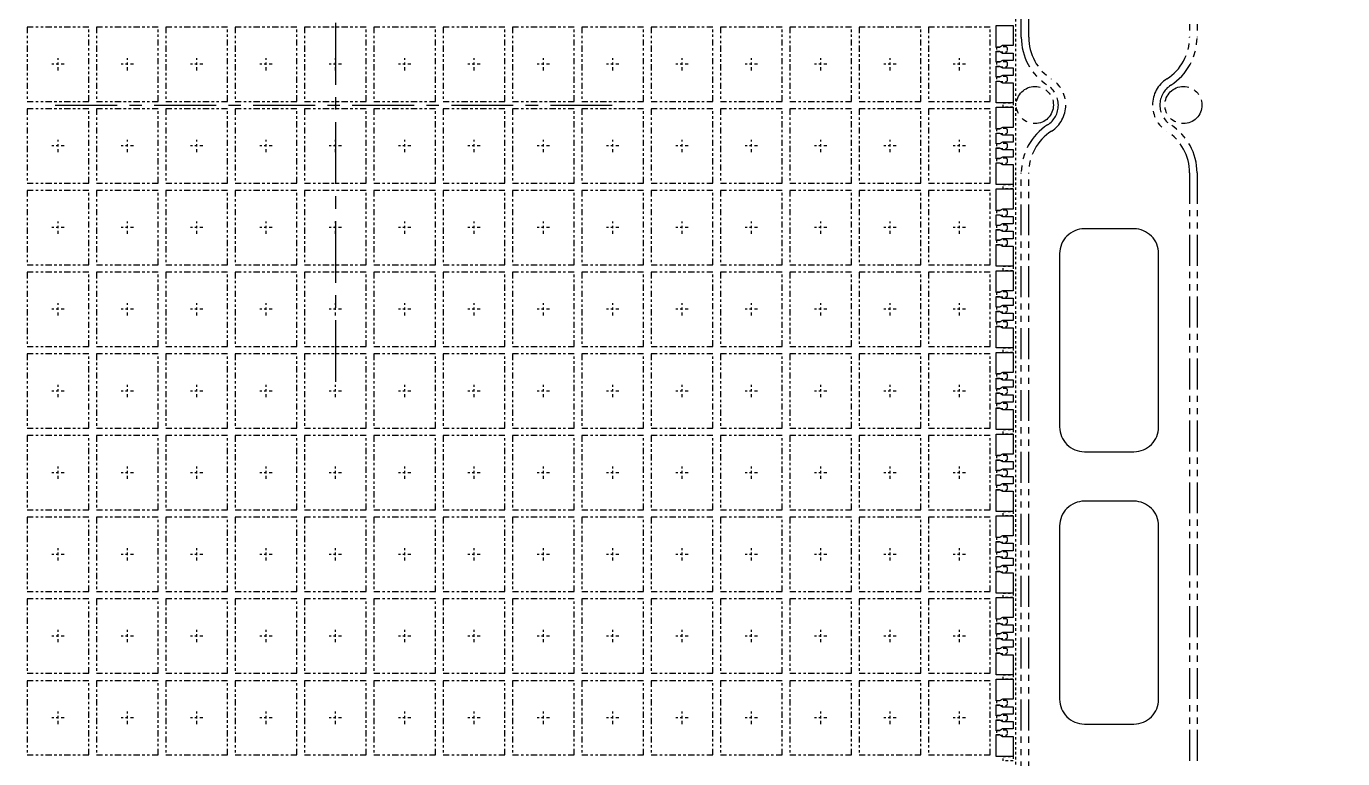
# Model space of a CAD drawing. Extents: x -335 to -11, y -372 to -1.
# Drawn here: x -276.3 to -223.1, y -132.7 to -103.1 of the extents above; entities that cross this region are included whole.
import ezdxf

# ---------------------------------------------------------------- set-up
doc = ezdxf.new("R2010")
doc.units = 0
doc.header["$MEASUREMENT"] = 0
for name, pattern in [('CENTERX2', [4, 2.5, -0.5, 0.5, -0.5]), ('HIDDEN', [0.375, 0.25, -0.125]), ('PHANTOM', [2.5, 1.25, -0.25, 0.25, -0.25, 0.25, -0.25])]:
    doc.linetypes.add(name, pattern=pattern)
doc.layers.add('1', color=7, linetype='CONTINUOUS')
doc.layers.add('1D', color=4, linetype='CONTINUOUS')

msp = doc.modelspace()

# ---------------------------------------------------------------- linework, layer by layer
at = {"layer": '1'}
for points in [[(-236.844, -103.92), (-236.961, -103.99), (-237.096, -103.99), (-237.096, -103.11), (-236.416, -103.11), (-236.416, -103.92)], [(-236.844, -105.12), (-236.961, -105.19), (-237.096, -105.19), (-237.096, -104.75), (-236.961, -104.75), (-236.844, -104.82), (-236.416, -104.82), (-236.416, -105.12)], [(-237.096, -106.23), (-237.096, -105.35), (-236.961, -105.35), (-236.844, -105.42), (-236.416, -105.42), (-236.416, -106.23)], [(-236.844, -107.22), (-236.961, -107.29), (-237.096, -107.29), (-237.096, -106.41), (-236.416, -106.41), (-236.416, -107.22)], [(-236.844, -108.42), (-236.961, -108.49), (-237.096, -108.49), (-237.096, -108.05), (-236.961, -108.05), (-236.844, -108.12), (-236.416, -108.12), (-236.416, -108.42)], [(-237.096, -109.53), (-237.096, -108.65), (-236.961, -108.65), (-236.844, -108.72), (-236.416, -108.72), (-236.416, -109.53)], [(-236.844, -110.52), (-236.961, -110.59), (-237.096, -110.59), (-237.096, -109.71), (-236.416, -109.71), (-236.416, -110.52)], [(-236.844, -111.72), (-236.961, -111.79), (-237.096, -111.79), (-237.096, -111.35), (-236.961, -111.35), (-236.844, -111.42), (-236.416, -111.42), (-236.416, -111.72)], [(-237.096, -112.83), (-237.096, -111.95), (-236.961, -111.95), (-236.844, -112.02), (-236.416, -112.02), (-236.416, -112.83)], [(-236.844, -113.82), (-236.961, -113.89), (-237.096, -113.89), (-237.096, -113.01), (-236.416, -113.01), (-236.416, -113.82)], [(-236.844, -115.02), (-236.961, -115.09), (-237.096, -115.09), (-237.096, -114.65), (-236.961, -114.65), (-236.844, -114.72), (-236.416, -114.72), (-236.416, -115.02)], [(-237.096, -116.13), (-237.096, -115.25), (-236.961, -115.25), (-236.844, -115.32), (-236.416, -115.32), (-236.416, -116.13)], [(-236.844, -117.12), (-236.961, -117.19), (-237.096, -117.19), (-237.096, -116.31), (-236.416, -116.31), (-236.416, -117.12)], [(-236.844, -118.32), (-236.961, -118.39), (-237.096, -118.39), (-237.096, -117.95), (-236.961, -117.95), (-236.844, -118.02), (-236.416, -118.02), (-236.416, -118.32)], [(-237.096, -119.43), (-237.096, -118.55), (-236.961, -118.55), (-236.844, -118.62), (-236.416, -118.62), (-236.416, -119.43)], [(-236.844, -120.42), (-236.961, -120.49), (-237.096, -120.49), (-237.096, -119.61), (-236.416, -119.61), (-236.416, -120.42)], [(-236.844, -121.62), (-236.961, -121.69), (-237.096, -121.69), (-237.096, -121.25), (-236.961, -121.25), (-236.844, -121.32), (-236.416, -121.32), (-236.416, -121.62)], [(-237.096, -122.73), (-237.096, -121.85), (-236.961, -121.85), (-236.844, -121.92), (-236.416, -121.92), (-236.416, -122.73)], [(-236.844, -123.72), (-236.961, -123.79), (-237.096, -123.79), (-237.096, -122.91), (-236.416, -122.91), (-236.416, -123.72)], [(-236.844, -124.92), (-236.961, -124.99), (-237.096, -124.99), (-237.096, -124.55), (-236.961, -124.55), (-236.844, -124.62), (-236.416, -124.62), (-236.416, -124.92)], [(-237.096, -126.03), (-237.096, -125.15), (-236.961, -125.15), (-236.844, -125.22), (-236.416, -125.22), (-236.416, -126.03)], [(-236.844, -127.02), (-236.961, -127.09), (-237.096, -127.09), (-237.096, -126.21), (-236.416, -126.21), (-236.416, -127.02)], [(-236.844, -128.22), (-236.961, -128.29), (-237.096, -128.29), (-237.096, -127.85), (-236.961, -127.85), (-236.844, -127.92), (-236.416, -127.92), (-236.416, -128.22)], [(-237.096, -129.33), (-237.096, -128.45), (-236.961, -128.45), (-236.844, -128.52), (-236.416, -128.52), (-236.416, -129.33)], [(-236.844, -130.32), (-236.961, -130.39), (-237.096, -130.39), (-237.096, -129.51), (-236.416, -129.51), (-236.416, -130.32)], [(-236.844, -131.52), (-236.961, -131.59), (-237.096, -131.59), (-237.096, -131.15), (-236.961, -131.15), (-236.844, -131.22), (-236.416, -131.22), (-236.416, -131.52)], [(-237.096, -132.63), (-237.096, -131.75), (-236.961, -131.75), (-236.844, -131.82), (-236.416, -131.82), (-236.416, -132.63)]]:
    msp.add_lwpolyline(points, close=True, dxfattribs=at)
for points in [[(-237.096, -104.15), (-236.961, -104.15), (-236.844, -104.22), (-236.416, -104.22), (-236.416, -104.52), (-236.844, -104.52), (-236.961, -104.59), (-237.096, -104.59), (-237.096, -104.15)], [(-237.096, -107.45), (-236.961, -107.45), (-236.844, -107.52), (-236.416, -107.52), (-236.416, -107.82), (-236.844, -107.82), (-236.961, -107.89), (-237.096, -107.89), (-237.096, -107.45)], [(-237.096, -110.75), (-236.961, -110.75), (-236.844, -110.82), (-236.416, -110.82), (-236.416, -111.12), (-236.844, -111.12), (-236.961, -111.19), (-237.096, -111.19), (-237.096, -110.75)], [(-237.096, -114.05), (-236.961, -114.05), (-236.844, -114.12), (-236.416, -114.12), (-236.416, -114.42), (-236.844, -114.42), (-236.961, -114.49), (-237.096, -114.49), (-237.096, -114.05)], [(-237.096, -117.35), (-236.961, -117.35), (-236.844, -117.42), (-236.416, -117.42), (-236.416, -117.72), (-236.844, -117.72), (-236.961, -117.79), (-237.096, -117.79), (-237.096, -117.35)], [(-237.096, -120.65), (-236.961, -120.65), (-236.844, -120.72), (-236.416, -120.72), (-236.416, -121.02), (-236.844, -121.02), (-236.961, -121.09), (-237.096, -121.09), (-237.096, -120.65)], [(-237.096, -123.95), (-236.961, -123.95), (-236.844, -124.02), (-236.416, -124.02), (-236.416, -124.32), (-236.844, -124.32), (-236.961, -124.39), (-237.096, -124.39), (-237.096, -123.95)], [(-237.096, -127.25), (-236.961, -127.25), (-236.844, -127.32), (-236.416, -127.32), (-236.416, -127.62), (-236.844, -127.62), (-236.961, -127.69), (-237.096, -127.69), (-237.096, -127.25)], [(-237.096, -130.55), (-236.961, -130.55), (-236.844, -130.62), (-236.416, -130.62), (-236.416, -130.92), (-236.844, -130.92), (-236.961, -130.99), (-237.096, -130.99), (-237.096, -130.55)]]:
    msp.add_lwpolyline(points, dxfattribs=at)
for points in [[(-234.536, -119.32, 0.414214), (-233.536, -120.32), (-231.536, -120.32, 0.414214), (-230.536, -119.32), (-230.536, -112.32, 0.414214), (-231.536, -111.32), (-233.536, -111.32, 0.414214), (-234.536, -112.32)], [(-233.536, -131.32), (-231.536, -131.32, 0.414214), (-230.536, -130.32), (-230.536, -123.32, 0.414214), (-231.536, -122.32), (-233.536, -122.32, 0.414214), (-234.536, -123.32), (-234.536, -130.32, 0.414214)]]:
    msp.add_lwpolyline(points, format="xyb", close=True, dxfattribs=at)
at = {"layer": '1D', "linetype": 'HIDDEN', "ltscale": 0.2}
msp.add_line((-236.316, -75.65), (-236.316, -136.99), dxfattribs=at)
at = {"layer": '1D', "linetype": 'CENTERX2'}
for p, q in [((-263.786, -95.005), (-263.786, -117.635)), ((-275.101, -106.32), (-252.471, -106.32))]:
    msp.add_line(p, q, dxfattribs=at)
at = {"layer": '1D', "color": 2, "linetype": 'PHANTOM'}
for points in [[(-236.786, -74.82), (-290.786, -74.82, -0.09902), (-291.555, -74.666, 0.916659), (-292.709, -76.873, -0.255924), (-291.786, -78.559), (-291.786, -103.581, -0.255924), (-292.709, -105.267, 0.547723), (-292.709, -107.373, -0.255924), (-291.786, -109.059), (-291.786, -134.081, -0.255924), (-292.709, -135.767, 0.916659), (-291.555, -137.974, -0.09902), (-290.786, -137.82), (-236.786, -137.82, -0.09902), (-236.017, -137.974, 0.916659), (-234.863, -135.767, -0.255924), (-235.786, -134.081), (-235.786, -109.059, -0.255924), (-234.863, -107.373, 0.547723), (-234.863, -105.267, -0.255924), (-235.786, -103.581), (-235.786, -78.559, -0.255924), (-234.863, -76.873, 0.916659), (-236.017, -74.666, -0.09902)], [(-236.786, -75.12), (-290.786, -75.12, -0.09902), (-291.671, -74.943, 0.916659), (-292.548, -76.621, -0.255924), (-291.486, -78.559), (-291.486, -103.581, -0.255924), (-292.548, -105.52, 0.547723), (-292.548, -107.121, -0.255924), (-291.486, -109.059), (-291.486, -134.081, -0.255924), (-292.548, -136.02, 0.916659), (-291.671, -137.697, -0.09902), (-290.786, -137.52), (-236.786, -137.52, -0.09902), (-235.902, -137.697, 0.916659), (-235.025, -136.02, -0.255924), (-236.086, -134.081), (-236.086, -109.059, -0.255924), (-235.025, -107.121, 0.547723), (-235.025, -105.52, -0.255924), (-236.086, -103.581), (-236.086, -78.559, -0.255924), (-235.025, -76.621, 0.916659), (-235.902, -74.943, -0.09902)], [(-174.286, -74.82), (-228.286, -74.82, -0.09902), (-229.055, -74.666, 0.916659), (-230.209, -76.873, -0.255924), (-229.286, -78.559), (-229.286, -103.581, -0.255924), (-230.209, -105.267, 0.547723), (-230.209, -107.373, -0.255924), (-229.286, -109.059), (-229.286, -134.081, -0.255924), (-230.209, -135.767, 0.916659), (-229.055, -137.974, -0.09902), (-228.286, -137.82), (-174.286, -137.82, -0.09902), (-173.517, -137.974, 0.916659), (-172.363, -135.767, -0.255924), (-173.286, -134.081), (-173.286, -109.059, -0.255924), (-172.363, -107.373, 0.547723), (-172.363, -105.267, -0.255924), (-173.286, -103.581), (-173.286, -78.559, -0.255924), (-172.363, -76.873, 0.916659), (-173.517, -74.666, -0.09902)], [(-174.286, -75.12), (-228.286, -75.12, -0.09902), (-229.171, -74.943, 0.916659), (-230.048, -76.621, -0.255924), (-228.986, -78.559), (-228.986, -103.581, -0.255924), (-230.048, -105.52, 0.547723), (-230.048, -107.121, -0.255924), (-228.986, -109.059), (-228.986, -134.081, -0.255924), (-230.048, -136.02, 0.916659), (-229.171, -137.697, -0.09902), (-228.286, -137.52), (-174.286, -137.52, -0.09902), (-173.402, -137.697, 0.916659), (-172.525, -136.02, -0.255924), (-173.586, -134.081), (-173.586, -109.059, -0.255924), (-172.525, -107.121, 0.547723), (-172.525, -105.52, -0.255924), (-173.586, -103.581), (-173.586, -78.559, -0.255924), (-172.525, -76.621, 0.916659), (-173.402, -74.943, -0.09902)]]:
    msp.add_lwpolyline(points, format="xyb", close=True, dxfattribs=at)
at = {"layer": '1D', "color": 2, "linetype": 'PHANTOM', "ltscale": 0.2}
for points in [[(-273.736, -103.17), (-276.236, -103.17), (-276.236, -106.17), (-273.736, -106.17)], [(-270.936, -103.17), (-273.436, -103.17), (-273.436, -106.17), (-270.936, -106.17)], [(-268.136, -103.17), (-270.636, -103.17), (-270.636, -106.17), (-268.136, -106.17)], [(-265.336, -103.17), (-267.836, -103.17), (-267.836, -106.17), (-265.336, -106.17)], [(-262.536, -103.17), (-265.036, -103.17), (-265.036, -106.17), (-262.536, -106.17)], [(-259.736, -103.17), (-262.236, -103.17), (-262.236, -106.17), (-259.736, -106.17)], [(-256.936, -103.17), (-259.436, -103.17), (-259.436, -106.17), (-256.936, -106.17)], [(-254.136, -103.17), (-256.636, -103.17), (-256.636, -106.17), (-254.136, -106.17)], [(-251.336, -103.17), (-253.836, -103.17), (-253.836, -106.17), (-251.336, -106.17)], [(-248.536, -103.17), (-251.036, -103.17), (-251.036, -106.17), (-248.536, -106.17)], [(-245.736, -103.17), (-248.236, -103.17), (-248.236, -106.17), (-245.736, -106.17)], [(-242.936, -103.17), (-245.436, -103.17), (-245.436, -106.17), (-242.936, -106.17)], [(-240.136, -103.17), (-242.636, -103.17), (-242.636, -106.17), (-240.136, -106.17)], [(-237.336, -103.17), (-239.836, -103.17), (-239.836, -106.17), (-237.336, -106.17)], [(-273.736, -106.47), (-276.236, -106.47), (-276.236, -109.47), (-273.736, -109.47)], [(-270.936, -106.47), (-273.436, -106.47), (-273.436, -109.47), (-270.936, -109.47)], [(-268.136, -106.47), (-270.636, -106.47), (-270.636, -109.47), (-268.136, -109.47)], [(-265.336, -106.47), (-267.836, -106.47), (-267.836, -109.47), (-265.336, -109.47)], [(-262.536, -106.47), (-265.036, -106.47), (-265.036, -109.47), (-262.536, -109.47)], [(-259.736, -106.47), (-262.236, -106.47), (-262.236, -109.47), (-259.736, -109.47)], [(-256.936, -106.47), (-259.436, -106.47), (-259.436, -109.47), (-256.936, -109.47)], [(-254.136, -106.47), (-256.636, -106.47), (-256.636, -109.47), (-254.136, -109.47)], [(-251.336, -106.47), (-253.836, -106.47), (-253.836, -109.47), (-251.336, -109.47)], [(-248.536, -106.47), (-251.036, -106.47), (-251.036, -109.47), (-248.536, -109.47)], [(-245.736, -106.47), (-248.236, -106.47), (-248.236, -109.47), (-245.736, -109.47)], [(-242.936, -106.47), (-245.436, -106.47), (-245.436, -109.47), (-242.936, -109.47)], [(-240.136, -106.47), (-242.636, -106.47), (-242.636, -109.47), (-240.136, -109.47)], [(-237.336, -106.47), (-239.836, -106.47), (-239.836, -109.47), (-237.336, -109.47)], [(-273.736, -109.77), (-276.236, -109.77), (-276.236, -112.77), (-273.736, -112.77)], [(-270.936, -109.77), (-273.436, -109.77), (-273.436, -112.77), (-270.936, -112.77)], [(-268.136, -109.77), (-270.636, -109.77), (-270.636, -112.77), (-268.136, -112.77)], [(-265.336, -109.77), (-267.836, -109.77), (-267.836, -112.77), (-265.336, -112.77)], [(-262.536, -109.77), (-265.036, -109.77), (-265.036, -112.77), (-262.536, -112.77)], [(-259.736, -109.77), (-262.236, -109.77), (-262.236, -112.77), (-259.736, -112.77)], [(-256.936, -109.77), (-259.436, -109.77), (-259.436, -112.77), (-256.936, -112.77)], [(-254.136, -109.77), (-256.636, -109.77), (-256.636, -112.77), (-254.136, -112.77)], [(-251.336, -109.77), (-253.836, -109.77), (-253.836, -112.77), (-251.336, -112.77)], [(-248.536, -109.77), (-251.036, -109.77), (-251.036, -112.77), (-248.536, -112.77)], [(-245.736, -109.77), (-248.236, -109.77), (-248.236, -112.77), (-245.736, -112.77)], [(-242.936, -109.77), (-245.436, -109.77), (-245.436, -112.77), (-242.936, -112.77)], [(-240.136, -109.77), (-242.636, -109.77), (-242.636, -112.77), (-240.136, -112.77)], [(-237.336, -109.77), (-239.836, -109.77), (-239.836, -112.77), (-237.336, -112.77)], [(-273.736, -113.07), (-276.236, -113.07), (-276.236, -116.07), (-273.736, -116.07)], [(-270.936, -113.07), (-273.436, -113.07), (-273.436, -116.07), (-270.936, -116.07)], [(-268.136, -113.07), (-270.636, -113.07), (-270.636, -116.07), (-268.136, -116.07)], [(-265.336, -113.07), (-267.836, -113.07), (-267.836, -116.07), (-265.336, -116.07)], [(-262.536, -113.07), (-265.036, -113.07), (-265.036, -116.07), (-262.536, -116.07)], [(-259.736, -113.07), (-262.236, -113.07), (-262.236, -116.07), (-259.736, -116.07)], [(-256.936, -113.07), (-259.436, -113.07), (-259.436, -116.07), (-256.936, -116.07)], [(-254.136, -113.07), (-256.636, -113.07), (-256.636, -116.07), (-254.136, -116.07)], [(-251.336, -113.07), (-253.836, -113.07), (-253.836, -116.07), (-251.336, -116.07)], [(-248.536, -113.07), (-251.036, -113.07), (-251.036, -116.07), (-248.536, -116.07)], [(-245.736, -113.07), (-248.236, -113.07), (-248.236, -116.07), (-245.736, -116.07)], [(-242.936, -113.07), (-245.436, -113.07), (-245.436, -116.07), (-242.936, -116.07)], [(-240.136, -113.07), (-242.636, -113.07), (-242.636, -116.07), (-240.136, -116.07)], [(-237.336, -113.07), (-239.836, -113.07), (-239.836, -116.07), (-237.336, -116.07)], [(-273.736, -116.37), (-276.236, -116.37), (-276.236, -119.37), (-273.736, -119.37)], [(-270.936, -116.37), (-273.436, -116.37), (-273.436, -119.37), (-270.936, -119.37)], [(-268.136, -116.37), (-270.636, -116.37), (-270.636, -119.37), (-268.136, -119.37)], [(-265.336, -116.37), (-267.836, -116.37), (-267.836, -119.37), (-265.336, -119.37)], [(-262.536, -116.37), (-265.036, -116.37), (-265.036, -119.37), (-262.536, -119.37)], [(-259.736, -116.37), (-262.236, -116.37), (-262.236, -119.37), (-259.736, -119.37)], [(-256.936, -116.37), (-259.436, -116.37), (-259.436, -119.37), (-256.936, -119.37)], [(-254.136, -116.37), (-256.636, -116.37), (-256.636, -119.37), (-254.136, -119.37)], [(-251.336, -116.37), (-253.836, -116.37), (-253.836, -119.37), (-251.336, -119.37)], [(-248.536, -116.37), (-251.036, -116.37), (-251.036, -119.37), (-248.536, -119.37)], [(-245.736, -116.37), (-248.236, -116.37), (-248.236, -119.37), (-245.736, -119.37)], [(-242.936, -116.37), (-245.436, -116.37), (-245.436, -119.37), (-242.936, -119.37)], [(-240.136, -116.37), (-242.636, -116.37), (-242.636, -119.37), (-240.136, -119.37)], [(-237.336, -116.37), (-239.836, -116.37), (-239.836, -119.37), (-237.336, -119.37)], [(-273.736, -119.67), (-276.236, -119.67), (-276.236, -122.67), (-273.736, -122.67)], [(-270.936, -119.67), (-273.436, -119.67), (-273.436, -122.67), (-270.936, -122.67)], [(-268.136, -119.67), (-270.636, -119.67), (-270.636, -122.67), (-268.136, -122.67)], [(-265.336, -119.67), (-267.836, -119.67), (-267.836, -122.67), (-265.336, -122.67)], [(-262.536, -119.67), (-265.036, -119.67), (-265.036, -122.67), (-262.536, -122.67)], [(-259.736, -119.67), (-262.236, -119.67), (-262.236, -122.67), (-259.736, -122.67)], [(-256.936, -119.67), (-259.436, -119.67), (-259.436, -122.67), (-256.936, -122.67)], [(-254.136, -119.67), (-256.636, -119.67), (-256.636, -122.67), (-254.136, -122.67)], [(-251.336, -119.67), (-253.836, -119.67), (-253.836, -122.67), (-251.336, -122.67)], [(-248.536, -119.67), (-251.036, -119.67), (-251.036, -122.67), (-248.536, -122.67)], [(-245.736, -119.67), (-248.236, -119.67), (-248.236, -122.67), (-245.736, -122.67)], [(-242.936, -119.67), (-245.436, -119.67), (-245.436, -122.67), (-242.936, -122.67)], [(-240.136, -119.67), (-242.636, -119.67), (-242.636, -122.67), (-240.136, -122.67)], [(-237.336, -119.67), (-239.836, -119.67), (-239.836, -122.67), (-237.336, -122.67)], [(-273.736, -122.97), (-276.236, -122.97), (-276.236, -125.97), (-273.736, -125.97)], [(-270.936, -122.97), (-273.436, -122.97), (-273.436, -125.97), (-270.936, -125.97)], [(-268.136, -122.97), (-270.636, -122.97), (-270.636, -125.97), (-268.136, -125.97)], [(-265.336, -122.97), (-267.836, -122.97), (-267.836, -125.97), (-265.336, -125.97)], [(-262.536, -122.97), (-265.036, -122.97), (-265.036, -125.97), (-262.536, -125.97)], [(-259.736, -122.97), (-262.236, -122.97), (-262.236, -125.97), (-259.736, -125.97)], [(-256.936, -122.97), (-259.436, -122.97), (-259.436, -125.97), (-256.936, -125.97)], [(-254.136, -122.97), (-256.636, -122.97), (-256.636, -125.97), (-254.136, -125.97)], [(-251.336, -122.97), (-253.836, -122.97), (-253.836, -125.97), (-251.336, -125.97)], [(-248.536, -122.97), (-251.036, -122.97), (-251.036, -125.97), (-248.536, -125.97)], [(-245.736, -122.97), (-248.236, -122.97), (-248.236, -125.97), (-245.736, -125.97)], [(-242.936, -122.97), (-245.436, -122.97), (-245.436, -125.97), (-242.936, -125.97)], [(-240.136, -122.97), (-242.636, -122.97), (-242.636, -125.97), (-240.136, -125.97)], [(-237.336, -122.97), (-239.836, -122.97), (-239.836, -125.97), (-237.336, -125.97)], [(-273.736, -126.27), (-276.236, -126.27), (-276.236, -129.27), (-273.736, -129.27)], [(-270.936, -126.27), (-273.436, -126.27), (-273.436, -129.27), (-270.936, -129.27)], [(-268.136, -126.27), (-270.636, -126.27), (-270.636, -129.27), (-268.136, -129.27)], [(-265.336, -126.27), (-267.836, -126.27), (-267.836, -129.27), (-265.336, -129.27)], [(-262.536, -126.27), (-265.036, -126.27), (-265.036, -129.27), (-262.536, -129.27)], [(-259.736, -126.27), (-262.236, -126.27), (-262.236, -129.27), (-259.736, -129.27)], [(-256.936, -126.27), (-259.436, -126.27), (-259.436, -129.27), (-256.936, -129.27)], [(-254.136, -126.27), (-256.636, -126.27), (-256.636, -129.27), (-254.136, -129.27)], [(-251.336, -126.27), (-253.836, -126.27), (-253.836, -129.27), (-251.336, -129.27)], [(-248.536, -126.27), (-251.036, -126.27), (-251.036, -129.27), (-248.536, -129.27)], [(-245.736, -126.27), (-248.236, -126.27), (-248.236, -129.27), (-245.736, -129.27)], [(-242.936, -126.27), (-245.436, -126.27), (-245.436, -129.27), (-242.936, -129.27)], [(-240.136, -126.27), (-242.636, -126.27), (-242.636, -129.27), (-240.136, -129.27)], [(-237.336, -126.27), (-239.836, -126.27), (-239.836, -129.27), (-237.336, -129.27)], [(-273.736, -129.57), (-276.236, -129.57), (-276.236, -132.57), (-273.736, -132.57)], [(-270.936, -129.57), (-273.436, -129.57), (-273.436, -132.57), (-270.936, -132.57)], [(-268.136, -129.57), (-270.636, -129.57), (-270.636, -132.57), (-268.136, -132.57)], [(-265.336, -129.57), (-267.836, -129.57), (-267.836, -132.57), (-265.336, -132.57)], [(-262.536, -129.57), (-265.036, -129.57), (-265.036, -132.57), (-262.536, -132.57)], [(-259.736, -129.57), (-262.236, -129.57), (-262.236, -132.57), (-259.736, -132.57)], [(-256.936, -129.57), (-259.436, -129.57), (-259.436, -132.57), (-256.936, -132.57)], [(-254.136, -129.57), (-256.636, -129.57), (-256.636, -132.57), (-254.136, -132.57)], [(-251.336, -129.57), (-253.836, -129.57), (-253.836, -132.57), (-251.336, -132.57)], [(-248.536, -129.57), (-251.036, -129.57), (-251.036, -132.57), (-248.536, -132.57)], [(-245.736, -129.57), (-248.236, -129.57), (-248.236, -132.57), (-245.736, -132.57)], [(-242.936, -129.57), (-245.436, -129.57), (-245.436, -132.57), (-242.936, -132.57)], [(-240.136, -129.57), (-242.636, -129.57), (-242.636, -132.57), (-240.136, -132.57)], [(-237.336, -129.57), (-239.836, -129.57), (-239.836, -132.57), (-237.336, -132.57)]]:
    msp.add_lwpolyline(points, close=True, dxfattribs=at)
at = {"layer": '1D', "linetype": 'HIDDEN', "ltscale": 0.2}
for points in [[(-236.636, -104.045, 0.414214), (-236.711, -103.97), (-236.928, -103.97), (-236.961, -103.98), (-237.086, -103.98), (-237.086, -104.16), (-236.961, -104.16), (-236.928, -104.17), (-236.711, -104.17, 0.414214), (-236.636, -104.095)], [(-236.636, -104.645, 0.414214), (-236.711, -104.57), (-236.928, -104.57), (-236.961, -104.58), (-237.086, -104.58), (-237.086, -104.76), (-236.961, -104.76), (-236.928, -104.77), (-236.711, -104.77, 0.414214), (-236.636, -104.695)], [(-236.636, -105.245, 0.414214), (-236.711, -105.17), (-236.928, -105.17), (-236.961, -105.18), (-237.086, -105.18), (-237.086, -105.36), (-236.961, -105.36), (-236.928, -105.37), (-236.711, -105.37, 0.414214), (-236.636, -105.295)], [(-236.636, -107.345, 0.414214), (-236.711, -107.27), (-236.928, -107.27), (-236.961, -107.28), (-237.086, -107.28), (-237.086, -107.46), (-236.961, -107.46), (-236.928, -107.47), (-236.711, -107.47, 0.414214), (-236.636, -107.395)], [(-236.636, -107.945, 0.414214), (-236.711, -107.87), (-236.928, -107.87), (-236.961, -107.88), (-237.086, -107.88), (-237.086, -108.06), (-236.961, -108.06), (-236.928, -108.07), (-236.711, -108.07, 0.414214), (-236.636, -107.995)], [(-236.636, -108.545, 0.414214), (-236.711, -108.47), (-236.928, -108.47), (-236.961, -108.48), (-237.086, -108.48), (-237.086, -108.66), (-236.961, -108.66), (-236.928, -108.67), (-236.711, -108.67, 0.414214), (-236.636, -108.595)], [(-236.636, -110.645, 0.414214), (-236.711, -110.57), (-236.928, -110.57), (-236.961, -110.58), (-237.086, -110.58), (-237.086, -110.76), (-236.961, -110.76), (-236.928, -110.77), (-236.711, -110.77, 0.414214), (-236.636, -110.695)], [(-236.636, -111.245, 0.414214), (-236.711, -111.17), (-236.928, -111.17), (-236.961, -111.18), (-237.086, -111.18), (-237.086, -111.36), (-236.961, -111.36), (-236.928, -111.37), (-236.711, -111.37, 0.414214), (-236.636, -111.295)], [(-236.636, -111.845, 0.414214), (-236.711, -111.77), (-236.928, -111.77), (-236.961, -111.78), (-237.086, -111.78), (-237.086, -111.96), (-236.961, -111.96), (-236.928, -111.97), (-236.711, -111.97, 0.414214), (-236.636, -111.895)], [(-236.636, -113.945, 0.414214), (-236.711, -113.87), (-236.928, -113.87), (-236.961, -113.88), (-237.086, -113.88), (-237.086, -114.06), (-236.961, -114.06), (-236.928, -114.07), (-236.711, -114.07, 0.414214), (-236.636, -113.995)], [(-236.636, -114.545, 0.414214), (-236.711, -114.47), (-236.928, -114.47), (-236.961, -114.48), (-237.086, -114.48), (-237.086, -114.66), (-236.961, -114.66), (-236.928, -114.67), (-236.711, -114.67, 0.414214), (-236.636, -114.595)], [(-236.636, -115.145, 0.414214), (-236.711, -115.07), (-236.928, -115.07), (-236.961, -115.08), (-237.086, -115.08), (-237.086, -115.26), (-236.961, -115.26), (-236.928, -115.27), (-236.711, -115.27, 0.414214), (-236.636, -115.195)], [(-236.636, -117.245, 0.414214), (-236.711, -117.17), (-236.928, -117.17), (-236.961, -117.18), (-237.086, -117.18), (-237.086, -117.36), (-236.961, -117.36), (-236.928, -117.37), (-236.711, -117.37, 0.414214), (-236.636, -117.295)], [(-236.636, -117.845, 0.414214), (-236.711, -117.77), (-236.928, -117.77), (-236.961, -117.78), (-237.086, -117.78), (-237.086, -117.96), (-236.961, -117.96), (-236.928, -117.97), (-236.711, -117.97, 0.414214), (-236.636, -117.895)], [(-236.636, -118.445, 0.414214), (-236.711, -118.37), (-236.928, -118.37), (-236.961, -118.38), (-237.086, -118.38), (-237.086, -118.56), (-236.961, -118.56), (-236.928, -118.57), (-236.711, -118.57, 0.414214), (-236.636, -118.495)], [(-236.636, -120.545, 0.414214), (-236.711, -120.47), (-236.928, -120.47), (-236.961, -120.48), (-237.086, -120.48), (-237.086, -120.66), (-236.961, -120.66), (-236.928, -120.67), (-236.711, -120.67, 0.414214), (-236.636, -120.595)], [(-236.636, -121.145, 0.414214), (-236.711, -121.07), (-236.928, -121.07), (-236.961, -121.08), (-237.086, -121.08), (-237.086, -121.26), (-236.961, -121.26), (-236.928, -121.27), (-236.711, -121.27, 0.414214), (-236.636, -121.195)], [(-236.636, -121.745, 0.414214), (-236.711, -121.67), (-236.928, -121.67), (-236.961, -121.68), (-237.086, -121.68), (-237.086, -121.86), (-236.961, -121.86), (-236.928, -121.87), (-236.711, -121.87, 0.414214), (-236.636, -121.795)], [(-236.636, -123.845, 0.414214), (-236.711, -123.77), (-236.928, -123.77), (-236.961, -123.78), (-237.086, -123.78), (-237.086, -123.96), (-236.961, -123.96), (-236.928, -123.97), (-236.711, -123.97, 0.414214), (-236.636, -123.895)], [(-236.636, -124.445, 0.414214), (-236.711, -124.37), (-236.928, -124.37), (-236.961, -124.38), (-237.086, -124.38), (-237.086, -124.56), (-236.961, -124.56), (-236.928, -124.57), (-236.711, -124.57, 0.414214), (-236.636, -124.495)], [(-236.636, -125.045, 0.414214), (-236.711, -124.97), (-236.928, -124.97), (-236.961, -124.98), (-237.086, -124.98), (-237.086, -125.16), (-236.961, -125.16), (-236.928, -125.17), (-236.711, -125.17, 0.414214), (-236.636, -125.095)], [(-236.636, -127.145, 0.414214), (-236.711, -127.07), (-236.928, -127.07), (-236.961, -127.08), (-237.086, -127.08), (-237.086, -127.26), (-236.961, -127.26), (-236.928, -127.27), (-236.711, -127.27, 0.414214), (-236.636, -127.195)], [(-236.636, -127.745, 0.414214), (-236.711, -127.67), (-236.928, -127.67), (-236.961, -127.68), (-237.086, -127.68), (-237.086, -127.86), (-236.961, -127.86), (-236.928, -127.87), (-236.711, -127.87, 0.414214), (-236.636, -127.795)], [(-236.636, -128.345, 0.414214), (-236.711, -128.27), (-236.928, -128.27), (-236.961, -128.28), (-237.086, -128.28), (-237.086, -128.46), (-236.961, -128.46), (-236.928, -128.47), (-236.711, -128.47, 0.414214), (-236.636, -128.395)], [(-236.636, -130.445, 0.414214), (-236.711, -130.37), (-236.928, -130.37), (-236.961, -130.38), (-237.086, -130.38), (-237.086, -130.56), (-236.961, -130.56), (-236.928, -130.57), (-236.711, -130.57, 0.414214), (-236.636, -130.495)], [(-236.636, -131.045, 0.414214), (-236.711, -130.97), (-236.928, -130.97), (-236.961, -130.98), (-237.086, -130.98), (-237.086, -131.16), (-236.961, -131.16), (-236.928, -131.17), (-236.711, -131.17, 0.414214), (-236.636, -131.095)], [(-236.636, -131.645, 0.414214), (-236.711, -131.57), (-236.928, -131.57), (-236.961, -131.58), (-237.086, -131.58), (-237.086, -131.76), (-236.961, -131.76), (-236.928, -131.77), (-236.711, -131.77, 0.414214), (-236.636, -131.695)]]:
    msp.add_lwpolyline(points, format="xyb", close=True, dxfattribs=at)
at = {"layer": '1D', "linetype": 'CENTERX2', "ltscale": 0.05}
for points in [[(-274.736, -104.67), (-275.236, -104.67)], [(-274.986, -104.92), (-274.986, -104.42)], [(-271.936, -104.67), (-272.436, -104.67)], [(-272.186, -104.92), (-272.186, -104.42)], [(-269.136, -104.67), (-269.636, -104.67)], [(-269.386, -104.92), (-269.386, -104.42)], [(-266.336, -104.67), (-266.836, -104.67)], [(-266.586, -104.92), (-266.586, -104.42)], [(-263.536, -104.67), (-264.036, -104.67)], [(-263.786, -104.92), (-263.786, -104.42)], [(-260.736, -104.67), (-261.236, -104.67)], [(-260.986, -104.92), (-260.986, -104.42)], [(-257.936, -104.67), (-258.436, -104.67)], [(-258.186, -104.92), (-258.186, -104.42)], [(-255.136, -104.67), (-255.636, -104.67)], [(-255.386, -104.92), (-255.386, -104.42)], [(-252.336, -104.67), (-252.836, -104.67)], [(-252.586, -104.92), (-252.586, -104.42)], [(-249.536, -104.67), (-250.036, -104.67)], [(-249.786, -104.92), (-249.786, -104.42)], [(-246.736, -104.67), (-247.236, -104.67)], [(-246.986, -104.92), (-246.986, -104.42)], [(-243.936, -104.67), (-244.436, -104.67)], [(-244.186, -104.92), (-244.186, -104.42)], [(-241.136, -104.67), (-241.636, -104.67)], [(-241.386, -104.92), (-241.386, -104.42)], [(-238.336, -104.67), (-238.836, -104.67)], [(-238.586, -104.92), (-238.586, -104.42)], [(-274.986, -108.22), (-274.986, -107.72)], [(-272.186, -108.22), (-272.186, -107.72)], [(-269.386, -108.22), (-269.386, -107.72)], [(-266.586, -108.22), (-266.586, -107.72)], [(-263.786, -108.22), (-263.786, -107.72)], [(-260.986, -108.22), (-260.986, -107.72)], [(-258.186, -108.22), (-258.186, -107.72)], [(-255.386, -108.22), (-255.386, -107.72)], [(-252.586, -108.22), (-252.586, -107.72)], [(-249.786, -108.22), (-249.786, -107.72)], [(-246.986, -108.22), (-246.986, -107.72)], [(-244.186, -108.22), (-244.186, -107.72)], [(-241.386, -108.22), (-241.386, -107.72)], [(-238.586, -108.22), (-238.586, -107.72)], [(-274.736, -107.97), (-275.236, -107.97)], [(-271.936, -107.97), (-272.436, -107.97)], [(-269.136, -107.97), (-269.636, -107.97)], [(-266.336, -107.97), (-266.836, -107.97)], [(-263.536, -107.97), (-264.036, -107.97)], [(-260.736, -107.97), (-261.236, -107.97)], [(-257.936, -107.97), (-258.436, -107.97)], [(-255.136, -107.97), (-255.636, -107.97)], [(-252.336, -107.97), (-252.836, -107.97)], [(-249.536, -107.97), (-250.036, -107.97)], [(-246.736, -107.97), (-247.236, -107.97)], [(-243.936, -107.97), (-244.436, -107.97)], [(-241.136, -107.97), (-241.636, -107.97)], [(-238.336, -107.97), (-238.836, -107.97)], [(-274.986, -111.52), (-274.986, -111.02)], [(-272.186, -111.52), (-272.186, -111.02)], [(-269.386, -111.52), (-269.386, -111.02)], [(-266.586, -111.52), (-266.586, -111.02)], [(-263.786, -111.52), (-263.786, -111.02)], [(-260.986, -111.52), (-260.986, -111.02)], [(-258.186, -111.52), (-258.186, -111.02)], [(-255.386, -111.52), (-255.386, -111.02)], [(-252.586, -111.52), (-252.586, -111.02)], [(-249.786, -111.52), (-249.786, -111.02)], [(-246.986, -111.52), (-246.986, -111.02)], [(-244.186, -111.52), (-244.186, -111.02)], [(-241.386, -111.52), (-241.386, -111.02)], [(-238.586, -111.52), (-238.586, -111.02)], [(-274.736, -111.27), (-275.236, -111.27)], [(-271.936, -111.27), (-272.436, -111.27)], [(-269.136, -111.27), (-269.636, -111.27)], [(-266.336, -111.27), (-266.836, -111.27)], [(-263.536, -111.27), (-264.036, -111.27)], [(-260.736, -111.27), (-261.236, -111.27)], [(-257.936, -111.27), (-258.436, -111.27)], [(-255.136, -111.27), (-255.636, -111.27)], [(-252.336, -111.27), (-252.836, -111.27)], [(-249.536, -111.27), (-250.036, -111.27)], [(-246.736, -111.27), (-247.236, -111.27)], [(-243.936, -111.27), (-244.436, -111.27)], [(-241.136, -111.27), (-241.636, -111.27)], [(-238.336, -111.27), (-238.836, -111.27)], [(-274.736, -114.57), (-275.236, -114.57)], [(-274.986, -114.82), (-274.986, -114.32)], [(-271.936, -114.57), (-272.436, -114.57)], [(-272.186, -114.82), (-272.186, -114.32)], [(-269.136, -114.57), (-269.636, -114.57)], [(-269.386, -114.82), (-269.386, -114.32)], [(-266.336, -114.57), (-266.836, -114.57)], [(-266.586, -114.82), (-266.586, -114.32)], [(-263.536, -114.57), (-264.036, -114.57)], [(-263.786, -114.82), (-263.786, -114.32)], [(-260.736, -114.57), (-261.236, -114.57)], [(-260.986, -114.82), (-260.986, -114.32)], [(-257.936, -114.57), (-258.436, -114.57)], [(-258.186, -114.82), (-258.186, -114.32)], [(-255.136, -114.57), (-255.636, -114.57)], [(-255.386, -114.82), (-255.386, -114.32)], [(-252.336, -114.57), (-252.836, -114.57)], [(-252.586, -114.82), (-252.586, -114.32)], [(-249.536, -114.57), (-250.036, -114.57)], [(-249.786, -114.82), (-249.786, -114.32)], [(-246.736, -114.57), (-247.236, -114.57)], [(-246.986, -114.82), (-246.986, -114.32)], [(-243.936, -114.57), (-244.436, -114.57)], [(-244.186, -114.82), (-244.186, -114.32)], [(-241.136, -114.57), (-241.636, -114.57)], [(-241.386, -114.82), (-241.386, -114.32)], [(-238.336, -114.57), (-238.836, -114.57)], [(-238.586, -114.82), (-238.586, -114.32)], [(-274.736, -117.87), (-275.236, -117.87)], [(-274.986, -118.12), (-274.986, -117.62)], [(-271.936, -117.87), (-272.436, -117.87)], [(-272.186, -118.12), (-272.186, -117.62)], [(-269.136, -117.87), (-269.636, -117.87)], [(-269.386, -118.12), (-269.386, -117.62)], [(-266.336, -117.87), (-266.836, -117.87)], [(-266.586, -118.12), (-266.586, -117.62)], [(-263.536, -117.87), (-264.036, -117.87)], [(-263.786, -118.12), (-263.786, -117.62)], [(-260.736, -117.87), (-261.236, -117.87)], [(-260.986, -118.12), (-260.986, -117.62)], [(-257.936, -117.87), (-258.436, -117.87)], [(-258.186, -118.12), (-258.186, -117.62)], [(-255.136, -117.87), (-255.636, -117.87)], [(-255.386, -118.12), (-255.386, -117.62)], [(-252.336, -117.87), (-252.836, -117.87)], [(-252.586, -118.12), (-252.586, -117.62)], [(-249.536, -117.87), (-250.036, -117.87)], [(-249.786, -118.12), (-249.786, -117.62)], [(-246.736, -117.87), (-247.236, -117.87)], [(-246.986, -118.12), (-246.986, -117.62)], [(-243.936, -117.87), (-244.436, -117.87)], [(-244.186, -118.12), (-244.186, -117.62)], [(-241.136, -117.87), (-241.636, -117.87)], [(-241.386, -118.12), (-241.386, -117.62)], [(-238.336, -117.87), (-238.836, -117.87)], [(-238.586, -118.12), (-238.586, -117.62)], [(-274.736, -121.17), (-275.236, -121.17)], [(-274.986, -121.42), (-274.986, -120.92)], [(-271.936, -121.17), (-272.436, -121.17)], [(-272.186, -121.42), (-272.186, -120.92)], [(-269.136, -121.17), (-269.636, -121.17)], [(-269.386, -121.42), (-269.386, -120.92)], [(-266.336, -121.17), (-266.836, -121.17)], [(-266.586, -121.42), (-266.586, -120.92)], [(-263.536, -121.17), (-264.036, -121.17)], [(-263.786, -121.42), (-263.786, -120.92)], [(-260.736, -121.17), (-261.236, -121.17)], [(-260.986, -121.42), (-260.986, -120.92)], [(-257.936, -121.17), (-258.436, -121.17)], [(-258.186, -121.42), (-258.186, -120.92)], [(-255.136, -121.17), (-255.636, -121.17)], [(-255.386, -121.42), (-255.386, -120.92)], [(-252.336, -121.17), (-252.836, -121.17)], [(-252.586, -121.42), (-252.586, -120.92)], [(-249.536, -121.17), (-250.036, -121.17)], [(-249.786, -121.42), (-249.786, -120.92)], [(-246.736, -121.17), (-247.236, -121.17)], [(-246.986, -121.42), (-246.986, -120.92)], [(-243.936, -121.17), (-244.436, -121.17)], [(-244.186, -121.42), (-244.186, -120.92)], [(-241.136, -121.17), (-241.636, -121.17)], [(-241.386, -121.42), (-241.386, -120.92)], [(-238.336, -121.17), (-238.836, -121.17)], [(-238.586, -121.42), (-238.586, -120.92)], [(-274.986, -124.72), (-274.986, -124.22)], [(-272.186, -124.72), (-272.186, -124.22)], [(-269.386, -124.72), (-269.386, -124.22)], [(-266.586, -124.72), (-266.586, -124.22)], [(-263.786, -124.72), (-263.786, -124.22)], [(-260.986, -124.72), (-260.986, -124.22)], [(-258.186, -124.72), (-258.186, -124.22)], [(-255.386, -124.72), (-255.386, -124.22)], [(-252.586, -124.72), (-252.586, -124.22)], [(-249.786, -124.72), (-249.786, -124.22)], [(-246.986, -124.72), (-246.986, -124.22)], [(-244.186, -124.72), (-244.186, -124.22)], [(-241.386, -124.72), (-241.386, -124.22)], [(-238.586, -124.72), (-238.586, -124.22)], [(-274.736, -124.47), (-275.236, -124.47)], [(-271.936, -124.47), (-272.436, -124.47)], [(-269.136, -124.47), (-269.636, -124.47)], [(-266.336, -124.47), (-266.836, -124.47)], [(-263.536, -124.47), (-264.036, -124.47)], [(-260.736, -124.47), (-261.236, -124.47)], [(-257.936, -124.47), (-258.436, -124.47)], [(-255.136, -124.47), (-255.636, -124.47)], [(-252.336, -124.47), (-252.836, -124.47)], [(-249.536, -124.47), (-250.036, -124.47)], [(-246.736, -124.47), (-247.236, -124.47)], [(-243.936, -124.47), (-244.436, -124.47)], [(-241.136, -124.47), (-241.636, -124.47)], [(-238.336, -124.47), (-238.836, -124.47)], [(-274.986, -128.02), (-274.986, -127.52)], [(-272.186, -128.02), (-272.186, -127.52)], [(-269.386, -128.02), (-269.386, -127.52)], [(-266.586, -128.02), (-266.586, -127.52)], [(-263.786, -128.02), (-263.786, -127.52)], [(-260.986, -128.02), (-260.986, -127.52)], [(-258.186, -128.02), (-258.186, -127.52)], [(-255.386, -128.02), (-255.386, -127.52)], [(-252.586, -128.02), (-252.586, -127.52)], [(-249.786, -128.02), (-249.786, -127.52)], [(-246.986, -128.02), (-246.986, -127.52)], [(-244.186, -128.02), (-244.186, -127.52)], [(-241.386, -128.02), (-241.386, -127.52)], [(-238.586, -128.02), (-238.586, -127.52)], [(-274.736, -127.77), (-275.236, -127.77)], [(-271.936, -127.77), (-272.436, -127.77)], [(-269.136, -127.77), (-269.636, -127.77)], [(-266.336, -127.77), (-266.836, -127.77)], [(-263.536, -127.77), (-264.036, -127.77)], [(-260.736, -127.77), (-261.236, -127.77)], [(-257.936, -127.77), (-258.436, -127.77)], [(-255.136, -127.77), (-255.636, -127.77)], [(-252.336, -127.77), (-252.836, -127.77)], [(-249.536, -127.77), (-250.036, -127.77)], [(-246.736, -127.77), (-247.236, -127.77)], [(-243.936, -127.77), (-244.436, -127.77)], [(-241.136, -127.77), (-241.636, -127.77)], [(-238.336, -127.77), (-238.836, -127.77)], [(-274.736, -131.07), (-275.236, -131.07)], [(-274.986, -131.32), (-274.986, -130.82)], [(-271.936, -131.07), (-272.436, -131.07)], [(-272.186, -131.32), (-272.186, -130.82)], [(-269.136, -131.07), (-269.636, -131.07)], [(-269.386, -131.32), (-269.386, -130.82)], [(-266.336, -131.07), (-266.836, -131.07)], [(-266.586, -131.32), (-266.586, -130.82)], [(-263.536, -131.07), (-264.036, -131.07)], [(-263.786, -131.32), (-263.786, -130.82)], [(-260.736, -131.07), (-261.236, -131.07)], [(-260.986, -131.32), (-260.986, -130.82)], [(-257.936, -131.07), (-258.436, -131.07)], [(-258.186, -131.32), (-258.186, -130.82)], [(-255.136, -131.07), (-255.636, -131.07)], [(-255.386, -131.32), (-255.386, -130.82)], [(-252.336, -131.07), (-252.836, -131.07)], [(-252.586, -131.32), (-252.586, -130.82)], [(-249.536, -131.07), (-250.036, -131.07)], [(-249.786, -131.32), (-249.786, -130.82)], [(-246.736, -131.07), (-247.236, -131.07)], [(-246.986, -131.32), (-246.986, -130.82)], [(-243.936, -131.07), (-244.436, -131.07)], [(-244.186, -131.32), (-244.186, -130.82)], [(-241.136, -131.07), (-241.636, -131.07)], [(-241.386, -131.32), (-241.386, -130.82)], [(-238.336, -131.07), (-238.836, -131.07)], [(-238.586, -131.32), (-238.586, -130.82)]]:
    msp.add_lwpolyline(points, dxfattribs=at)
at = {"layer": '1D', "linetype": 'HIDDEN', "ltscale": 0.2}
for points in [[(-236.816, -106.41), (-236.816, -106.23), (-236.416, -106.23), (-236.416, -106.41)], [(-236.816, -109.71), (-236.816, -109.53), (-236.416, -109.53), (-236.416, -109.71)], [(-236.816, -113.01), (-236.816, -112.83), (-236.416, -112.83), (-236.416, -113.01)], [(-236.816, -116.31), (-236.816, -116.13), (-236.416, -116.13), (-236.416, -116.31)], [(-236.816, -119.61), (-236.816, -119.43), (-236.416, -119.43), (-236.416, -119.61)], [(-236.816, -122.91), (-236.816, -122.73), (-236.416, -122.73), (-236.416, -122.91)], [(-236.816, -126.21), (-236.816, -126.03), (-236.416, -126.03), (-236.416, -126.21)], [(-236.816, -129.51), (-236.816, -129.33), (-236.416, -129.33), (-236.416, -129.51)], [(-236.816, -132.81), (-236.816, -132.63), (-236.416, -132.63), (-236.416, -132.81)]]:
    msp.add_lwpolyline(points, close=True, dxfattribs=at)
at = {"layer": '1D', "color": 2, "linetype": 'PHANTOM'}
for centre in [(-235.536, -106.32), (-229.536, -106.32)]:
    msp.add_circle(centre, 0.75, dxfattribs=at)

doc.saveas('drawing.dxf')
